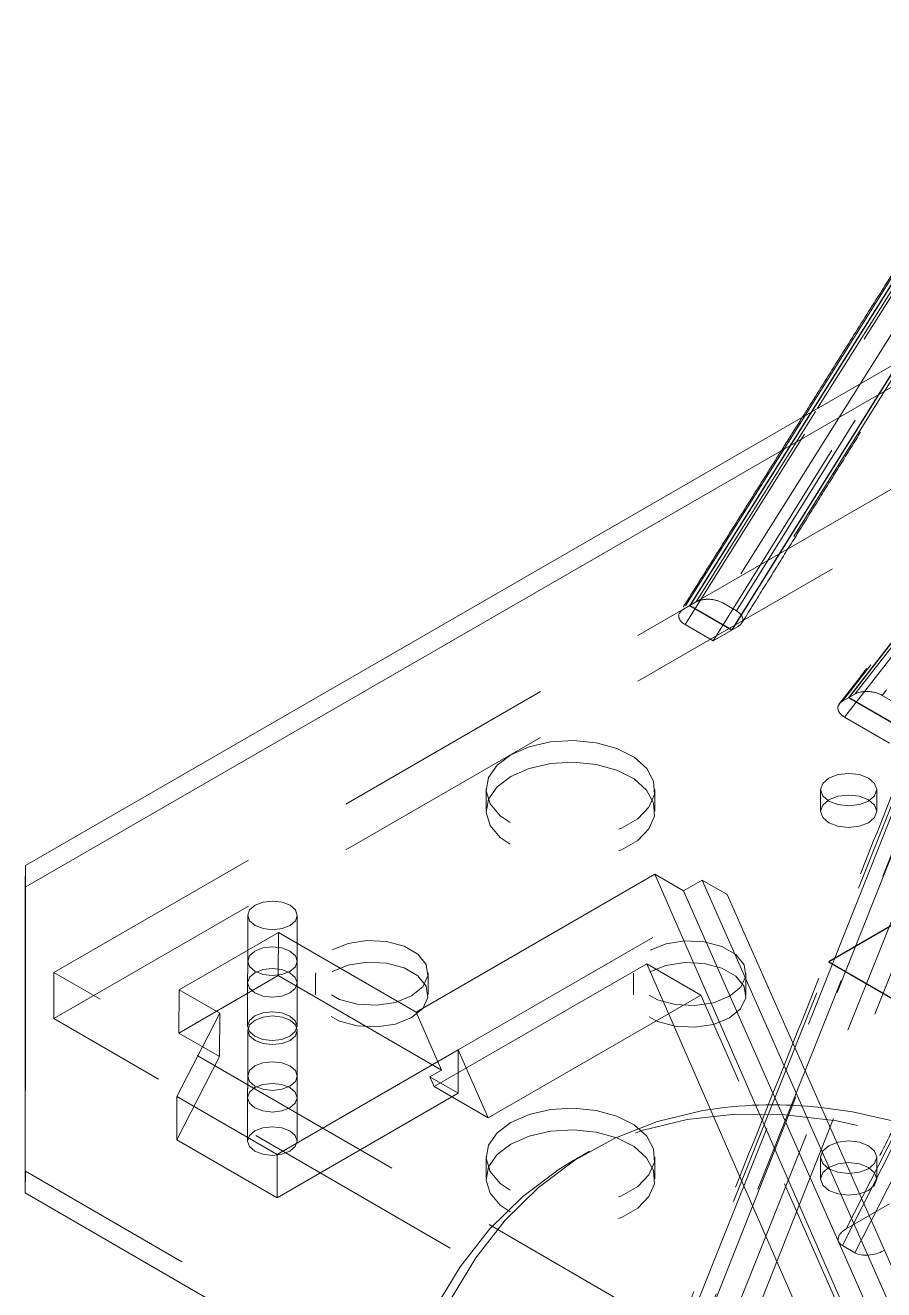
# Model space of a CAD drawing. Header units: millimetres. Extents: x 11 to 421, y 5 to 275.
# Drawn here: x 148.82 to 153.67, y 59.75 to 66.89 of the extents above; entities that cross this region are included whole.
import ezdxf

# ---------------------------------------------------------------- set-up
doc = ezdxf.new("R2010")
doc.units = ezdxf.units.MM
doc.linetypes.add('HIDDEN', pattern=[1.905, 1.27, -0.635])

msp = doc.modelspace()

# ---------------------------------------------------------------- linework, layer by layer
at = {"color": 7, "linetype": 'Continuous'}
for p, q in [((154.9371, 66.893), (152.81, 63.4758)), ((154.5999, 66.8459), (152.5722, 63.6136)), ((153.4702, 63.0932), (154.934, 64.9731)), ((152.5722, 63.6136), (152.81, 63.4758)), ((153.807, 62.8981), (153.4702, 63.0932)), ((155.1536, 62.6376), (153.3575, 61.6008)), ((153.3575, 61.6008), (154.3678, 61.0154))]:
    msp.add_line(p, q, dxfattribs=at)
at = {"color": 7, "linetype": 'Continuous', "lineweight": 15}
for p, q in [((154.5646, 66.8255), (153.2236, 64.6879)), ((153.2943, 64.7287), (154.6353, 66.8663)), ((154.7057, 66.7328), (153.536, 64.8682)), ((148.8182, 62.1447), (154.6481, 65.5102)), ((148.818, 62.0223), (154.6479, 65.3878)), ((148.818, 62.0223), (148.8182, 62.1447)), ((151.0256, 61.3164), (152.3744, 62.0951)), ((152.3744, 62.0951), (153.7394, 58.971)), ((152.5362, 62.0013), (152.3744, 62.0951)), ((148.818, 60.2952), (148.818, 62.0223)), ((152.6423, 62.0625), (152.5362, 62.0013)), ((152.6423, 62.0625), (153.954, 59.0949)), ((152.7837, 61.9806), (152.6423, 62.0625)), ((152.5362, 62.0013), (153.8479, 59.0337)), ((154.0378, 59.1433), (152.7837, 61.9806)), ((149.6865, 61.4431), (150.2478, 61.7671)), ((150.2474, 61.5224), (150.2478, 61.7671)), ((150.2478, 61.7671), (151.0256, 61.3164)), ((149.6861, 61.1984), (150.2474, 61.5224)), ((150.2474, 61.5224), (151.1689, 60.9884)), ((151.1274, 60.896), (152.3294, 61.5899)), ((152.3294, 61.5899), (153.5272, 58.8486)), ((149.6861, 61.1984), (149.6865, 61.4431)), ((151.1689, 60.9884), (151.0256, 61.3164)), ((151.4332, 60.7187), (152.4529, 61.3074)), ((149.916, 61.0652), (149.6861, 61.1984)), ((149.6751, 60.8403), (149.8194, 61.1211)), ((149.6747, 60.5956), (149.916, 61.0652)), ((151.1035, 60.9506), (151.1689, 60.9884)), ((151.1274, 60.896), (151.1035, 60.9506)), ((151.4332, 60.7187), (151.1274, 60.896)), ((149.6747, 60.5956), (149.6751, 60.8403)), ((151.2277, 60.8378), (150.2404, 60.2678)), ((150.2404, 60.2678), (149.6747, 60.5956)), ((150.9096, 59.0831), (148.818, 60.2952))]:
    msp.add_line(p, q, dxfattribs=at)
at = {"color": 7, "linetype": 'HIDDEN', "lineweight": 0}
for p, q in [((154.839, 66.6989), (152.8453, 63.4962)), ((152.5461, 63.506), (154.4936, 66.6103)), ((152.7039, 63.4146), (154.7012, 66.6232)), ((152.6076, 63.634), (155.9642, 65.5717)), ((148.9797, 61.2809), (156.1639, 65.4283)), ((152.5368, 59.4789), (154.7682, 65.0746)), ((154.8389, 65.0337), (152.6075, 59.438)), ((154.7009, 64.9653), (152.5484, 59.5674)), ((152.8361, 63.5834), (153.692, 64.9583)), ((153.536, 64.8682), (152.7583, 63.6285)), ((153.5056, 63.1136), (154.8359, 64.8222)), ((154.7652, 64.7813), (153.4349, 63.0728)), ((153.2236, 64.6879), (152.5368, 63.5932)), ((152.6076, 63.634), (153.2943, 64.7287)), ((154.8541, 64.6407), (153.6594, 63.1063)), ((152.7039, 59.6572), (154.64, 64.5427)), ((153.4473, 62.9838), (154.642, 64.5182)), ((152.7605, 59.4445), (154.4905, 63.7828)), ((148.9801, 61.5399), (152.5368, 63.5932)), ((152.6076, 63.634), (152.5368, 63.5932)), ((152.7583, 63.6285), (152.8361, 63.5834)), ((152.5461, 63.506), (152.7039, 63.4146)), ((152.8453, 63.4962), (152.7039, 63.4146)), ((152.916, 59.5343), (154.3957, 63.268)), ((153.5056, 63.1136), (153.4349, 63.0728)), ((153.6594, 63.1063), (153.913, 62.9593)), ((153.4473, 62.9838), (153.7009, 62.8369)), ((153.4349, 59.9974), (154.7642, 62.6129)), ((154.6969, 62.5331), (153.4559, 60.0913)), ((154.8349, 62.5719), (153.5056, 59.9564)), ((148.8182, 62.1447), (148.8182, 60.4175)), ((151.2634, 61.1029), (152.7837, 61.9806)), ((148.9801, 61.5399), (148.9797, 61.2809)), ((152.5368, 59.4789), (148.9801, 61.5399)), ((152.6353, 61.4127), (152.3294, 61.5899)), ((149.9164, 61.3099), (149.6865, 61.4431)), ((152.4529, 61.3074), (152.6353, 61.4127)), ((154.3903, 57.4424), (152.6353, 61.4127)), ((149.8194, 61.1211), (149.9164, 61.3099)), ((149.916, 61.0652), (149.9164, 61.3099)), ((156.1639, 57.118), (148.9797, 61.2809)), ((151.2634, 61.1029), (150.2408, 60.5125)), ((151.263, 60.8582), (151.2634, 61.1029)), ((151.2634, 61.1029), (151.4332, 60.7187)), ((151.1035, 60.9506), (151.263, 60.8582)), ((150.2408, 60.5125), (149.6751, 60.8403)), ((151.263, 60.8582), (151.2277, 60.8378)), ((150.2404, 60.2678), (150.2408, 60.5125)), ((148.818, 60.2952), (148.8182, 60.4175)), ((154.6481, 57.0393), (148.8182, 60.4175)), ((153.4559, 60.0913), (153.7009, 60.2327)), ((153.4349, 59.9974), (153.5056, 59.9564))]:
    msp.add_line(p, q, dxfattribs=at)
at = {"color": 7, "linetype": 'HIDDEN', "lineweight": 0, "flags": 128}
for points in [[(151.5619, 62.7707), (151.6653, 62.8159), (151.7859, 62.8433), (151.9149, 62.8508), (152.0428, 62.8379), (152.1599, 62.8056), (152.2576, 62.7562), (152.3288, 62.6934), (152.368, 62.6218), (152.3724, 62.5469), (152.3417, 62.474), (152.2782, 62.4087), (152.1864, 62.3558), (152.0734, 62.3191), (151.9474, 62.3015), (151.8178, 62.3042), (151.6941, 62.327), (151.5857, 62.3683), (151.5004, 62.4249), (151.4447, 62.4927), (151.4227, 62.5667), (151.436, 62.6413), (151.4836, 62.711), (151.5619, 62.7707)], [(151.5617, 62.6483), (151.6651, 62.6935), (151.7857, 62.7209), (151.9147, 62.7285), (152.0426, 62.7156), (152.1597, 62.6832), (152.2574, 62.6338), (152.3286, 62.571), (152.3678, 62.4995), (152.3722, 62.4245), (152.3415, 62.3517), (152.278, 62.2863), (152.1862, 62.2334), (152.0732, 62.1967), (151.9472, 62.1791), (151.8176, 62.1818), (151.6939, 62.2047), (151.5855, 62.2459), (151.5002, 62.3025), (151.4445, 62.3703), (151.4225, 62.4443), (151.4358, 62.5189), (151.4834, 62.5886), (151.5617, 62.6483)], [(153.358, 62.6389), (153.4095, 62.6587), (153.4702, 62.6657), (153.531, 62.6586), (153.5825, 62.6386), (153.6169, 62.6088), (153.629, 62.5737), (153.6169, 62.5385), (153.5825, 62.5088), (153.531, 62.489), (153.4702, 62.482), (153.4095, 62.4891), (153.358, 62.509), (153.3236, 62.5389), (153.3115, 62.574), (153.3236, 62.6091), (153.358, 62.6389)], [(153.3578, 62.5165), (153.4093, 62.5364), (153.47, 62.5433), (153.5308, 62.5362), (153.5823, 62.5163), (153.6167, 62.4865), (153.6288, 62.4513), (153.6167, 62.4162), (153.5823, 62.3864), (153.5308, 62.3666), (153.47, 62.3597), (153.4093, 62.3667), (153.3578, 62.3867), (153.3234, 62.4165), (153.3113, 62.4517), (153.3234, 62.4868), (153.3578, 62.5165)], [(150.1159, 61.9206), (150.1613, 61.9381), (150.2149, 61.9442), (150.2685, 61.938), (150.3139, 61.9204), (150.3442, 61.8941), (150.3549, 61.8631), (150.3442, 61.8321), (150.3139, 61.8058), (150.2685, 61.7883), (150.2149, 61.7822), (150.1613, 61.7885), (150.1159, 61.8061), (150.0855, 61.8324), (150.0749, 61.8634), (150.0855, 61.8943), (150.1159, 61.9206)], [(150.3135, 61.6614), (150.3438, 61.6351), (150.3545, 61.6041), (150.3438, 61.5731), (150.3135, 61.5468), (150.268, 61.5293), (150.2145, 61.5232), (150.1609, 61.5295), (150.1155, 61.5471), (150.0851, 61.5734), (150.0745, 61.6044), (150.0851, 61.6353), (150.1155, 61.6616), (150.1609, 61.6791), (150.2145, 61.6852), (150.268, 61.679), (150.3135, 61.6614)], [(150.1155, 61.6616), (150.1609, 61.6791), (150.2145, 61.6852), (150.268, 61.679), (150.3135, 61.6614), (150.3438, 61.6351), (150.3545, 61.6041), (150.3438, 61.5731), (150.3135, 61.5468), (150.268, 61.5293), (150.2145, 61.5232), (150.1609, 61.5295), (150.1155, 61.5471), (150.0851, 61.5734), (150.0745, 61.6044), (150.0851, 61.6353), (150.1155, 61.6616)], [(150.5516, 61.6681), (150.642, 61.7046), (150.7485, 61.7209), (150.8583, 61.7153), (150.9583, 61.6882), (151.0362, 61.643), (151.0828, 61.5852), (151.0924, 61.5216), (151.0639, 61.4601), (151.0007, 61.4079), (150.9103, 61.3714), (150.8038, 61.355), (150.694, 61.3607), (150.594, 61.3878), (150.5161, 61.4329), (150.4695, 61.4908), (150.4599, 61.5543), (150.4884, 61.6159), (150.5516, 61.6681)], [(152.3477, 61.6661), (152.438, 61.7026), (152.5445, 61.719), (152.6544, 61.7133), (152.7543, 61.6863), (152.8323, 61.6411), (152.8789, 61.5832), (152.8885, 61.5197), (152.8599, 61.4581), (152.7967, 61.4059), (152.7064, 61.3695), (152.5999, 61.3531), (152.49, 61.3587), (152.3901, 61.3858), (152.3121, 61.431), (152.2655, 61.4888), (152.2559, 61.5524), (152.2844, 61.614), (152.3477, 61.6661)], [(150.5514, 61.5457), (150.6418, 61.5822), (150.7483, 61.5986), (150.8581, 61.5929), (150.9581, 61.5658), (151.036, 61.5207), (151.0826, 61.4628), (151.0922, 61.3993), (151.0637, 61.3377), (151.0005, 61.2855), (150.9101, 61.249), (150.8036, 61.2327), (150.6938, 61.2383), (150.5938, 61.2654), (150.5159, 61.3106), (150.4693, 61.3684), (150.4597, 61.432), (150.4882, 61.4935), (150.5514, 61.5457)], [(152.3475, 61.5438), (152.4378, 61.5802), (152.5443, 61.5966), (152.6542, 61.591), (152.7541, 61.5639), (152.8321, 61.5187), (152.8787, 61.4609), (152.8883, 61.3973), (152.8597, 61.3357), (152.7965, 61.2836), (152.7062, 61.2471), (152.5997, 61.2307), (152.4898, 61.2364), (152.3899, 61.2634), (152.3119, 61.3086), (152.2653, 61.3665), (152.2557, 61.43), (152.2842, 61.4916), (152.3475, 61.5438)], [(150.3133, 61.539), (150.3436, 61.5127), (150.3543, 61.4817), (150.3436, 61.4507), (150.3133, 61.4245), (150.2678, 61.407), (150.2143, 61.4009), (150.1607, 61.4071), (150.1153, 61.4247), (150.0849, 61.451), (150.0743, 61.482), (150.0849, 61.513), (150.1153, 61.5392), (150.1607, 61.5567), (150.2143, 61.5628), (150.2678, 61.5566), (150.3133, 61.539)], [(150.1153, 61.5392), (150.1607, 61.5567), (150.2143, 61.5628), (150.2678, 61.5566), (150.3133, 61.539), (150.3436, 61.5127), (150.3543, 61.4817), (150.3436, 61.4507), (150.3133, 61.4245), (150.2678, 61.407), (150.2143, 61.4009), (150.1607, 61.4071), (150.1153, 61.4247), (150.0849, 61.451), (150.0743, 61.482), (150.0849, 61.513), (150.1153, 61.5392)], [(150.1159, 61.2713), (150.1613, 61.2888), (150.2149, 61.2949), (150.2685, 61.2887), (150.3139, 61.2711), (150.3442, 61.2448), (150.3549, 61.2138), (150.3442, 61.1828), (150.3139, 61.1566), (150.2685, 61.1391), (150.2149, 61.133), (150.1613, 61.1392), (150.1159, 61.1568), (150.0855, 61.1831), (150.0749, 61.2141), (150.0855, 61.2451), (150.1159, 61.2713)], [(150.3135, 61.0121), (150.3438, 60.9858), (150.3545, 60.9548), (150.3438, 60.9238), (150.3135, 60.8976), (150.268, 60.8801), (150.2145, 60.874), (150.1609, 60.8802), (150.1155, 60.8978), (150.0851, 60.9241), (150.0745, 60.9551), (150.0851, 60.9861), (150.1155, 61.0123), (150.1609, 61.0298), (150.2145, 61.0359), (150.268, 61.0297), (150.3135, 61.0121)], [(150.1155, 61.0123), (150.1609, 61.0298), (150.2145, 61.0359), (150.268, 61.0297), (150.3135, 61.0121), (150.3438, 60.9858), (150.3545, 60.9548), (150.3438, 60.9238), (150.3135, 60.8976), (150.268, 60.8801), (150.2145, 60.874), (150.1609, 60.8802), (150.1155, 60.8978), (150.0851, 60.9241), (150.0745, 60.9551), (150.0851, 60.9861), (150.1155, 61.0123)], [(150.3133, 60.8897), (150.3436, 60.8634), (150.3543, 60.8324), (150.3436, 60.8015), (150.3133, 60.7752), (150.2678, 60.7577), (150.2143, 60.7516), (150.1607, 60.7578), (150.1153, 60.7754), (150.0849, 60.8017), (150.0743, 60.8327), (150.0849, 60.8637), (150.1153, 60.89), (150.1607, 60.9075), (150.2143, 60.9136), (150.2678, 60.9073), (150.3133, 60.8897)], [(150.1153, 60.89), (150.1607, 60.9075), (150.2143, 60.9136), (150.2678, 60.9073), (150.3133, 60.8897), (150.3436, 60.8634), (150.3543, 60.8324), (150.3436, 60.8015), (150.3133, 60.7752), (150.2678, 60.7577), (150.2143, 60.7516), (150.1607, 60.7578), (150.1153, 60.7754), (150.0849, 60.8017), (150.0743, 60.8327), (150.0849, 60.8637), (150.1153, 60.89)], [(151.5619, 60.6931), (151.6653, 60.7383), (151.7859, 60.7657), (151.9149, 60.7732), (152.0427, 60.7604), (152.1599, 60.728), (152.2576, 60.6786), (152.3288, 60.6158), (152.368, 60.5443), (152.3724, 60.4693), (152.3417, 60.3964), (152.2782, 60.3311), (152.1864, 60.2782), (152.0734, 60.2415), (151.9474, 60.2239), (151.8178, 60.2266), (151.6941, 60.2494), (151.5857, 60.2907), (151.5004, 60.3473), (151.4447, 60.4151), (151.4227, 60.4891), (151.436, 60.5637), (151.4835, 60.6334), (151.5619, 60.6931)], [(158.677, 53.3435), (158.6645, 53.7141), (158.627, 54.0967), (158.5648, 54.489), (158.4783, 54.8885), (158.368, 55.2928), (158.2346, 55.6991), (158.079, 56.105), (157.9022, 56.5079), (157.7052, 56.9053), (157.4893, 57.2945), (157.2558, 57.6733), (157.0064, 58.0391), (156.7424, 58.3897), (156.4657, 58.7229), (156.1779, 59.0365), (155.8808, 59.3285), (155.5764, 59.5972), (155.2666, 59.8407), (154.9533, 60.0577), (154.6385, 60.2466), (154.3242, 60.4064), (154.0124, 60.536), (153.705, 60.6345), (153.4041, 60.7014), (153.1114, 60.7362), (152.8289, 60.7388), (152.5584, 60.709), (152.3015, 60.6472), (152.0598, 60.5536), (151.9175, 60.4793)], [(151.5617, 60.5707), (151.6651, 60.616), (151.7857, 60.6434), (151.9147, 60.6509), (152.0425, 60.638), (152.1597, 60.6057), (152.2574, 60.5562), (152.3286, 60.4934), (152.3678, 60.4219), (152.3722, 60.3469), (152.3415, 60.2741), (152.278, 60.2088), (152.1862, 60.1558), (152.0732, 60.1192), (151.9472, 60.1016), (151.8176, 60.1043), (151.6939, 60.1271), (151.5855, 60.1683), (151.5002, 60.225), (151.4445, 60.2928), (151.4225, 60.3667), (151.4358, 60.4413), (151.4833, 60.5111), (151.5617, 60.5707)], [(153.358, 60.5613), (153.4095, 60.5812), (153.4702, 60.5881), (153.531, 60.581), (153.5825, 60.5611), (153.6169, 60.5312), (153.629, 60.4961), (153.6169, 60.461), (153.5825, 60.4312), (153.531, 60.4114), (153.4702, 60.4045), (153.4095, 60.4115), (153.358, 60.4315), (153.3236, 60.4613), (153.3115, 60.4964), (153.3236, 60.5316), (153.358, 60.5613)], [(153.3578, 60.439), (153.4093, 60.4588), (153.47, 60.4657), (153.5308, 60.4587), (153.5823, 60.4387), (153.6167, 60.4089), (153.6288, 60.3737), (153.6167, 60.3386), (153.5823, 60.3089), (153.5308, 60.289), (153.47, 60.2821), (153.4093, 60.2891), (153.3578, 60.3091), (153.3234, 60.3389), (153.3113, 60.3741), (153.3234, 60.4092), (153.3578, 60.439)]]:
    msp.add_lwpolyline(points, dxfattribs=at)
at = {"color": 7, "linetype": 'Continuous', "lineweight": 15, "flags": 128}
for points in [[(150.1149, 61.2945), (150.1603, 61.312), (150.2139, 61.3181), (150.2674, 61.3119), (150.3129, 61.2943), (150.3432, 61.268), (150.3539, 61.237), (150.3432, 61.206), (150.3129, 61.1797), (150.2674, 61.1622), (150.2139, 61.1561), (150.1603, 61.1624), (150.1149, 61.18), (150.0845, 61.2063), (150.0739, 61.2373), (150.0845, 61.2682), (150.1149, 61.2945)], [(152.689, 60.767), (152.6468, 60.7601), (152.3898, 60.6982), (152.1482, 60.6046), (151.9234, 60.4799), (151.7167, 60.3248), (151.5297, 60.1404), (151.3633, 59.9277), (151.2187, 59.6882)], [(155.6414, 59.6676), (155.355, 59.8918), (155.0417, 60.1087), (154.7269, 60.2977), (154.4126, 60.4574), (154.1008, 60.587), (153.7934, 60.6855), (153.4925, 60.7524), (153.3156, 60.7772)], [(150.1149, 60.6452), (150.1603, 60.6627), (150.2139, 60.6688), (150.2674, 60.6626), (150.3129, 60.645), (150.3432, 60.6187), (150.3539, 60.5877), (150.3432, 60.5567), (150.3129, 60.5305), (150.2674, 60.513), (150.2139, 60.5069), (150.1603, 60.5131), (150.1149, 60.5307), (150.0845, 60.557), (150.0739, 60.588), (150.0845, 60.619), (150.1149, 60.6452)], [(151.9175, 60.4793), (151.835, 60.4288), (151.6284, 60.2738), (151.4413, 60.0893), (151.2749, 59.8767), (151.1303, 59.6372), (151.0083, 59.3724), (150.9099, 59.0839), (150.8354, 58.7736), (150.7856, 58.4434), (150.7606, 58.0954), (150.7606, 57.7318), (150.7856, 57.3549), (150.8354, 56.9672), (150.9099, 56.5709), (151.0083, 56.1687), (151.1303, 55.7631), (151.2749, 55.3567), (151.4413, 54.9519), (151.6284, 54.5515), (151.835, 54.1579), (152.0598, 53.7736), (152.2062, 53.5433)]]:
    msp.add_lwpolyline(points, dxfattribs=at)
at = {"color": 7, "linetype": 'HIDDEN', "lineweight": 0}
msp.add_arc((153.0419, 58.3532), 2.4395, 83.55851, 98.31782, dxfattribs=at)
for centre, major_axis, ratio, start_param, end_param in [((152.6169, 63.5468), (0.1066, -0.0114), 0.56958, 2.478808, 4.049604), ((152.6876, 63.5877), (0.1066, -0.0114), 0.56958, 0.908011, 2.478808), ((152.7654, 63.5425), (0.1065, -0.0113), 0.569751, 5.619215, 7.190011), ((153.5887, 63.0655), (0.1088, -0.015), 0.563599, 0.943599, 2.514396), ((153.518, 63.0247), (0.1088, -0.015), 0.563599, 2.514396, 4.085192), ((153.5266, 60.0503), (0.1151, 0.0242), 0.542589, 2.113825, 3.684622), ((153.5973, 60.0094), (0.1151, 0.0242), 0.542589, 3.684622, 5.255418)]:
    msp.add_ellipse(centre, major_axis=major_axis, ratio=ratio, start_param=start_param, end_param=end_param, dxfattribs=at)
at = {"color": 7, "linetype": 'Continuous', "lineweight": 15}
for points in [[(154.5375, 66.7967), (153.2095, 64.6798)], [(152.0058, 60.5304), (151.9175, 60.4793)]]:
    msp.add_open_spline(points, degree=1, dxfattribs=at)
at = {"color": 7, "linetype": 'HIDDEN', "lineweight": 0}
for points in [[(154.7128, 65.0468), (152.5135, 59.5316)], [(152.8664, 63.5155), (153.8051, 65.0236)], [(154.7438, 64.7618), (153.4172, 63.058)], [(153.2095, 64.6798), (152.5159, 63.5741)], [(151.4224, 62.5763), (151.4222, 62.454)], [(152.3747, 62.4524), (152.3749, 62.5748)], [(153.3115, 62.5741), (153.3113, 62.4517)], [(153.6288, 62.4512), (153.629, 62.5736)], [(150.0749, 61.8634), (150.0745, 61.6044)], [(150.3545, 61.604), (150.3549, 61.863)], [(150.0745, 61.6044), (150.0743, 61.4821)], [(150.3543, 61.4816), (150.3545, 61.604)], [(154.2208, 61.6369), (153.4159, 60.0532)], [(150.4586, 61.5385), (150.4584, 61.4161)], [(151.0934, 61.4151), (151.0936, 61.5375)], [(152.2547, 61.5366), (152.2545, 61.4142)], [(152.8895, 61.4131), (152.8897, 61.5355)], [(150.0743, 61.4821), (150.0739, 61.2373)], [(150.3539, 61.2369), (150.3543, 61.4816)], [(150.0749, 61.2142), (150.0745, 60.9552)], [(150.3545, 60.9547), (150.3549, 61.2137)], [(150.0745, 60.9552), (150.0743, 60.8328)], [(150.3543, 60.8324), (150.3545, 60.9547)], [(150.0743, 60.8328), (150.0739, 60.5881)], [(150.3539, 60.5876), (150.3543, 60.8324)], [(151.4224, 60.4988), (151.4222, 60.3764)], [(152.3747, 60.3748), (152.3749, 60.4972)], [(153.3115, 60.4965), (153.3113, 60.3742)], [(153.6288, 60.3736), (153.629, 60.496)]]:
    msp.add_open_spline(points, degree=1, dxfattribs=at)

doc.saveas('drawing.dxf')
